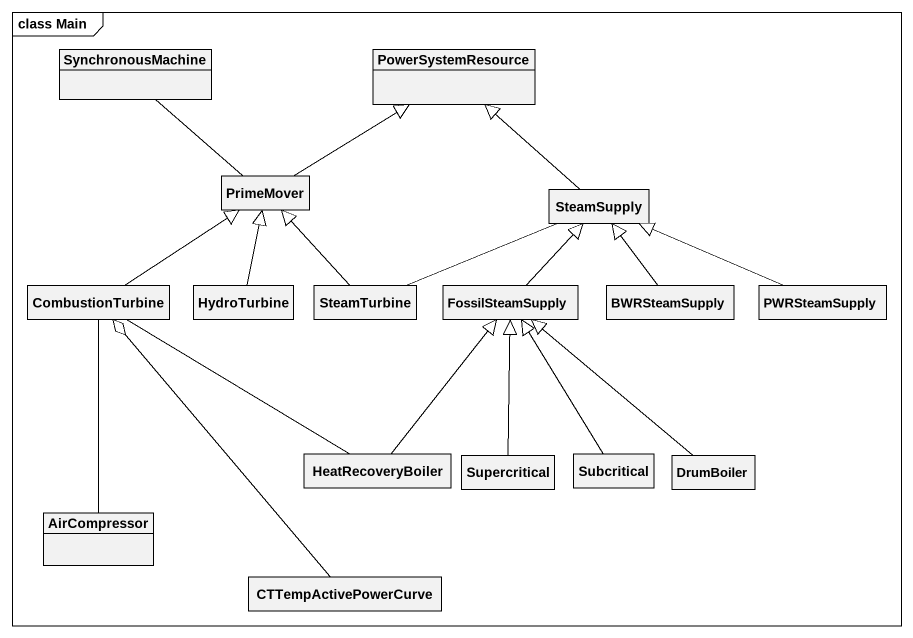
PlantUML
@startuml
mainframe class Main
hide circle
hide empty members
class SynchronousMachine
class PowerSystemResource
class PrimeMover
class SteamSupply
class CombustionTurbine
class HydroTurbine
class SteamTurbine
class FossilSteamSupply
class BWRSteamSupply
class PWRSteamSupply
class HeatRecoveryBoiler
class Supercritical
class Subcritical
class DrumBoiler
class AirCompressor
class CTTempActivePowerCurve
PrimeMover -up- SynchronousMachine
PrimeMover -up-|> PowerSystemResource
SteamSupply -up-|> PowerSystemResource
SteamSupply -left- SteamTurbine
CombustionTurbine -up-|> PrimeMover
CombustionTurbine -- AirCompressor
HydroTurbine -up-|> PrimeMover
SteamTurbine -up-|> PrimeMover
FossilSteamSupply -up-|> SteamSupply
BWRSteamSupply -up-|> SteamSupply
PWRSteamSupply -left-|> SteamSupply
HeatRecoveryBoiler -up- CombustionTurbine
HeatRecoveryBoiler -up-|> FossilSteamSupply
Supercritical -up-|> FossilSteamSupply
Subcritical -up-|> FossilSteamSupply
DrumBoiler -up-|> FossilSteamSupply
CTTempActivePowerCurve -up-o CombustionTurbine
@enduml
